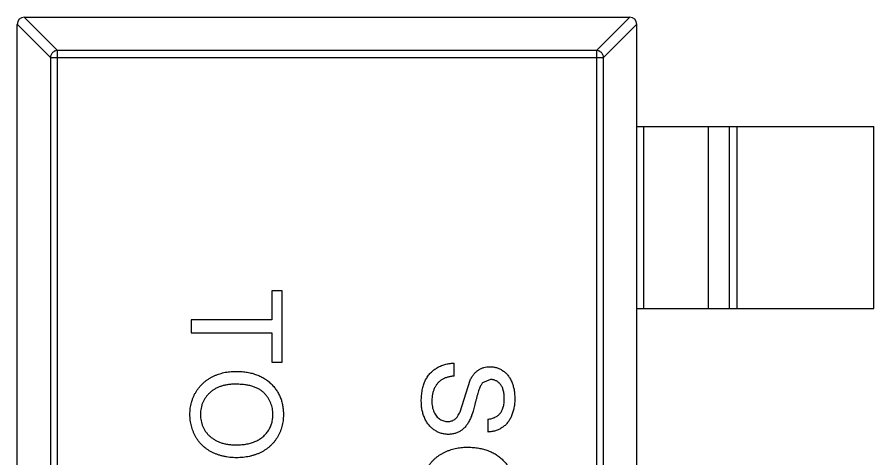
# Model space of a CAD drawing. Header units: inches. Extents: x -190 to 160, y -110 to 38.
# Drawn here: x 52.569 to 54.919, y -42.809 to -41.596 of the extents above; entities that cross this region are included whole.
import ezdxf

# ---------------------------------------------------------------- set-up
doc = ezdxf.new("R2010")
doc.units = ezdxf.units.IN
doc.header["$LTSCALE"] = 1.21
doc.header["$MEASUREMENT"] = 0
doc.layers.get('0').update_dxf_attribs({"linetype": 'CONTINUOUS'})

msp = doc.modelspace()

# ---------------------------------------------------------------- linework, layer by layer
at = {"color": 7, "linetype": 'Continuous'}
for p, q in [((52.6601, -41.7068), (52.5686, -41.6153)), ((52.5686, -44.5756), (52.5686, -41.6156)), ((52.5883, -41.5956), (52.6798, -41.6871)), ((52.5886, -41.5956), (54.2486, -41.5956)), ((54.1575, -41.6871), (54.2489, -41.5956)), ((54.2686, -41.6153), (54.1772, -41.7068)), ((54.2686, -44.5756), (54.2686, -41.6156)), ((52.6798, -44.5042), (52.6798, -41.6871)), ((54.1575, -41.6871), (52.6798, -41.6871)), ((54.1575, -41.6871), (54.1575, -44.5042)), ((52.6601, -41.7068), (52.6601, -44.4845)), ((52.6601, -41.7068), (54.1772, -41.7068)), ((54.1772, -44.4845), (54.1772, -41.7068)), ((54.2686, -41.8956), (54.9186, -41.8956)), ((54.2864, -41.8956), (54.2864, -42.3956)), ((54.4647, -42.3956), (54.4647, -41.8956)), ((54.5227, -42.3956), (54.5227, -41.8956)), ((54.5425, -41.8956), (54.5425, -42.3956)), ((54.9186, -42.3956), (54.9186, -41.8956)), ((53.267, -42.3473), (53.267, -42.4274)), ((53.2958, -42.3473), (53.267, -42.3473)), ((53.2958, -42.5428), (53.2958, -42.3473)), ((54.2686, -42.3956), (54.9186, -42.3956)), ((53.0458, -42.4274), (53.0458, -42.4627)), ((53.267, -42.4274), (53.0458, -42.4274)), ((53.0458, -42.4627), (53.267, -42.4627)), ((53.267, -42.4627), (53.267, -42.5428)), ((53.267, -42.5428), (53.2958, -42.5428)), ((53.767, -42.5812), (53.767, -42.546)), ((53.7835, -42.6796), (53.8112, -42.5925)), ((53.8675, -42.5909), (53.8454, -42.5998)), ((53.8599, -42.6998), (53.8599, -42.7351))]:
    msp.add_line(p, q, dxfattribs=at)
for centre, start, end in [((52.5886, -41.6156), 90, 180), ((54.2486, -41.6156), 0, 90)]:
    msp.add_arc(centre, 0.02, start, end, dxfattribs=at)
for points, knots in [([(52.6798, -41.6871), (52.6772, -41.6871), (52.6721, -41.6883), (52.6657, -41.6927), (52.6613, -41.6991), (52.6601, -41.7042), (52.6601, -41.7068)], [0, 0, 0, 0, 0.249032, 0.5, 0.750968, 1, 1, 1, 1]), ([(54.1772, -41.7068), (54.1771, -41.7042), (54.176, -41.6991), (54.1716, -41.6927), (54.1651, -41.6883), (54.16, -41.6871), (54.1575, -41.6871)], [0, 0, 0, 0, 0.249032, 0.5, 0.750968, 1, 1, 1, 1]), ([(53.6773, -42.6507), (53.6773, -42.648), (53.6773, -42.6427), (53.6779, -42.6348), (53.6786, -42.6273), (53.6798, -42.6201), (53.6813, -42.6133), (53.6831, -42.6068), (53.6852, -42.6007), (53.6876, -42.5948), (53.6905, -42.5894), (53.6935, -42.5841), (53.697, -42.5792), (53.7009, -42.5747), (53.7049, -42.5704), (53.7094, -42.5664), (53.7142, -42.5627), (53.7193, -42.5594), (53.7246, -42.5564), (53.7302, -42.5537), (53.7359, -42.5515), (53.7418, -42.5496), (53.7478, -42.5481), (53.7541, -42.547), (53.7605, -42.5462), (53.7648, -42.5461), (53.767, -42.546)], [0, 0, 0, 0, 0.052493, 0.102825, 0.151397, 0.198033, 0.242876, 0.285999, 0.327849, 0.368395, 0.407852, 0.446838, 0.485166, 0.523341, 0.561602, 0.59992, 0.638496, 0.677791, 0.71729, 0.756605, 0.796068, 0.835886, 0.875714, 0.916263, 0.95776, 1, 1, 1, 1]), ([(53.8112, -42.5925), (53.8128, -42.5896), (53.8158, -42.5839), (53.8213, -42.5762), (53.8274, -42.5698), (53.8341, -42.5646), (53.8412, -42.5605), (53.8489, -42.5578), (53.8569, -42.5559), (53.8624, -42.5557), (53.8652, -42.5556)], [0, 0, 0, 0, 0.144805, 0.279512, 0.406394, 0.527502, 0.645393, 0.761885, 0.878942, 1, 1, 1, 1]), ([(53.8652, -42.5556), (53.8683, -42.5557), (53.8745, -42.556), (53.8835, -42.5581), (53.8922, -42.5614), (53.8991, -42.5652), (53.9044, -42.5689), (53.9081, -42.572), (53.9116, -42.5755), (53.9148, -42.5792), (53.9178, -42.5833), (53.9206, -42.5876), (53.923, -42.5922), (53.9261, -42.5988), (53.9291, -42.6076), (53.9318, -42.6187), (53.9333, -42.6304), (53.9336, -42.6383), (53.9337, -42.6424)], [0, 0, 0, 0, 0.074995, 0.149165, 0.223664, 0.300412, 0.33957, 0.378921, 0.418096, 0.45823, 0.498427, 0.539708, 0.582216, 0.625824, 0.715481, 0.807384, 0.901634, 1, 1, 1, 1]), ([(53.0426, -42.687), (53.0427, -42.6841), (53.0428, -42.6785), (53.0436, -42.67), (53.0449, -42.6618), (53.0467, -42.6539), (53.0492, -42.6461), (53.0521, -42.6387), (53.0555, -42.6314), (53.0594, -42.6244), (53.0638, -42.6177), (53.0687, -42.6115), (53.0738, -42.6056), (53.0795, -42.6002), (53.0854, -42.5951), (53.0918, -42.5905), (53.0986, -42.5863), (53.1057, -42.5826), (53.113, -42.5792), (53.1205, -42.5764), (53.1281, -42.5739), (53.1358, -42.5719), (53.1436, -42.5703), (53.1515, -42.5693), (53.1595, -42.5685), (53.1648, -42.5685), (53.1675, -42.5684)], [0, 0, 0, 0, 0.044697, 0.088534, 0.131409, 0.173814, 0.215715, 0.257247, 0.298848, 0.340604, 0.382029, 0.42297, 0.463632, 0.504048, 0.544591, 0.584964, 0.626265, 0.667979, 0.709943, 0.751382, 0.792619, 0.833948, 0.875008, 0.916446, 0.957907, 1, 1, 1, 1]), ([(53.1675, -42.5684), (53.1726, -42.5685), (53.1823, -42.5687), (53.1965, -42.5703), (53.2099, -42.5728), (53.2225, -42.5765), (53.2342, -42.5812), (53.2451, -42.5868), (53.2551, -42.5936), (53.2643, -42.6014), (53.2724, -42.61), (53.2796, -42.6192), (53.2856, -42.6291), (53.2906, -42.6395), (53.2944, -42.6506), (53.297, -42.6623), (53.2988, -42.6745), (53.299, -42.6829), (53.2991, -42.6872)], [0, 0, 0, 0, 0.075226, 0.146575, 0.2145, 0.27953, 0.342403, 0.403496, 0.463762, 0.523864, 0.583252, 0.641302, 0.698898, 0.756295, 0.814628, 0.874325, 0.935783, 1, 1, 1, 1]), ([(53.767, -42.5812), (53.7638, -42.5816), (53.7578, -42.5824), (53.7491, -42.5845), (53.7414, -42.5871), (53.7344, -42.5905), (53.7283, -42.5949), (53.7227, -42.6002), (53.7179, -42.6066), (53.7137, -42.6139), (53.7103, -42.6219), (53.7079, -42.6306), (53.7064, -42.6397), (53.7062, -42.646), (53.7061, -42.6492)], [0, 0, 0, 0, 0.093796, 0.180188, 0.260363, 0.334847, 0.407093, 0.481448, 0.559271, 0.64227, 0.728586, 0.815978, 0.906035, 1, 1, 1, 1]), ([(53.1671, -42.6037), (53.1635, -42.6037), (53.1565, -42.6038), (53.1462, -42.605), (53.1365, -42.6069), (53.1274, -42.6094), (53.1189, -42.6128), (53.111, -42.6168), (53.1037, -42.6217), (53.097, -42.6272), (53.091, -42.6333), (53.0858, -42.6398), (53.0814, -42.6468), (53.0778, -42.6541), (53.0749, -42.6617), (53.0729, -42.6698), (53.0717, -42.6782), (53.0716, -42.6839), (53.0715, -42.6869)], [0, 0, 0, 0, 0.075964, 0.148125, 0.217201, 0.2833, 0.347202, 0.4093, 0.470426, 0.531588, 0.591739, 0.650258, 0.707303, 0.764208, 0.821148, 0.879119, 0.938423, 1, 1, 1, 1]), ([(53.2702, -42.6874), (53.2701, -42.6846), (53.27, -42.679), (53.2688, -42.6709), (53.267, -42.663), (53.2644, -42.6554), (53.261, -42.6482), (53.2569, -42.6412), (53.2521, -42.6345), (53.2465, -42.6282), (53.2401, -42.6223), (53.2326, -42.6173), (53.2241, -42.6131), (53.2146, -42.6096), (53.2041, -42.6069), (53.1927, -42.6051), (53.1802, -42.6039), (53.1716, -42.6038), (53.1671, -42.6037)], [0, 0, 0, 0, 0.055943, 0.110382, 0.164048, 0.216759, 0.269601, 0.323009, 0.377581, 0.433449, 0.490922, 0.550625, 0.613117, 0.679861, 0.751358, 0.828261, 0.910795, 1, 1, 1, 1]), ([(53.8454, -42.5998), (53.8447, -42.6007), (53.843, -42.6026), (53.8409, -42.6062), (53.8387, -42.6106), (53.8365, -42.6159), (53.8343, -42.6221), (53.8321, -42.6292), (53.8298, -42.6371), (53.8277, -42.6457), (53.8255, -42.6544), (53.8234, -42.6627), (53.8213, -42.6703), (53.8193, -42.6772), (53.8174, -42.6834), (53.8155, -42.6889), (53.8137, -42.6938), (53.8124, -42.6968), (53.8119, -42.6981)], [0, 0, 0, 0, 0.032743, 0.07241, 0.119611, 0.174673, 0.237345, 0.308352, 0.38763, 0.474784, 0.563332, 0.645136, 0.720203, 0.789134, 0.851497, 0.907331, 0.956969, 1, 1, 1, 1]), ([(53.9048, -42.6438), (53.9048, -42.6416), (53.9048, -42.6373), (53.9042, -42.6311), (53.9034, -42.6253), (53.9022, -42.62), (53.9006, -42.6152), (53.8988, -42.6108), (53.8965, -42.6069), (53.894, -42.6035), (53.8911, -42.6005), (53.8882, -42.598), (53.8851, -42.5957), (53.8818, -42.594), (53.8785, -42.5925), (53.8749, -42.5916), (53.8713, -42.591), (53.8688, -42.5909), (53.8675, -42.5909)], [0, 0, 0, 0, 0.091511, 0.177143, 0.257108, 0.331198, 0.400592, 0.465625, 0.526973, 0.585443, 0.641399, 0.695044, 0.746782, 0.796959, 0.847545, 0.897439, 0.947649, 1, 1, 1, 1]), ([(53.7514, -42.7415), (53.7482, -42.7414), (53.7417, -42.7411), (53.7321, -42.7389), (53.7228, -42.7354), (53.7155, -42.7313), (53.7099, -42.7274), (53.7058, -42.7241), (53.7021, -42.7205), (53.6986, -42.7166), (53.6953, -42.7124), (53.6922, -42.7079), (53.6894, -42.7031), (53.686, -42.6963), (53.6825, -42.6872), (53.6795, -42.6756), (53.6776, -42.6634), (53.6774, -42.655), (53.6773, -42.6507)], [0, 0, 0, 0, 0.074816, 0.148535, 0.223872, 0.301297, 0.340894, 0.38034, 0.420127, 0.45995, 0.500831, 0.541907, 0.584439, 0.62808, 0.717267, 0.80786, 0.901925, 1, 1, 1, 1]), ([(53.7061, -42.6492), (53.7062, -42.652), (53.7063, -42.6575), (53.7075, -42.6655), (53.7092, -42.673), (53.7118, -42.6799), (53.715, -42.6861), (53.7189, -42.6915), (53.7233, -42.6962), (53.7282, -42.6998), (53.7334, -42.7027), (53.7388, -42.7048), (53.7442, -42.706), (53.7479, -42.7062), (53.7497, -42.7062)], [0, 0, 0, 0, 0.105584, 0.205868, 0.300947, 0.393002, 0.480949, 0.562874, 0.641461, 0.717742, 0.791772, 0.862716, 0.931777, 1, 1, 1, 1]), ([(53.9337, -42.6424), (53.9336, -42.6468), (53.9334, -42.6555), (53.9317, -42.6681), (53.9289, -42.6798), (53.9257, -42.689), (53.9225, -42.6958), (53.92, -42.7006), (53.9171, -42.7051), (53.914, -42.7093), (53.9106, -42.7132), (53.9069, -42.7168), (53.903, -42.7201), (53.8975, -42.724), (53.8901, -42.7282), (53.8805, -42.7319), (53.8705, -42.7344), (53.8635, -42.7348), (53.8599, -42.7351)], [0, 0, 0, 0, 0.100475, 0.195644, 0.286083, 0.372983, 0.415026, 0.456052, 0.495939, 0.535566, 0.574087, 0.612519, 0.651081, 0.689513, 0.766237, 0.84235, 0.919974, 1, 1, 1, 1]), ([(53.8599, -42.6998), (53.8617, -42.6996), (53.8652, -42.6992), (53.8703, -42.6981), (53.875, -42.6966), (53.8794, -42.6948), (53.8834, -42.6926), (53.8871, -42.6901), (53.8905, -42.6872), (53.8935, -42.6839), (53.8962, -42.6803), (53.8985, -42.6763), (53.9005, -42.6718), (53.9021, -42.667), (53.9033, -42.6618), (53.9042, -42.6561), (53.9047, -42.6501), (53.9048, -42.6459), (53.9048, -42.6438)], [0, 0, 0, 0, 0.067155, 0.131403, 0.192732, 0.251253, 0.307704, 0.362699, 0.417778, 0.472304, 0.527873, 0.58523, 0.645057, 0.707952, 0.774434, 0.84494, 0.920404, 1, 1, 1, 1]), ([(53.1704, -42.8056), (53.1673, -42.8056), (53.1612, -42.8054), (53.1521, -42.8048), (53.1433, -42.8035), (53.1348, -42.8019), (53.1264, -42.7997), (53.1183, -42.7971), (53.1105, -42.794), (53.103, -42.7905), (53.0958, -42.7865), (53.089, -42.7821), (53.0827, -42.7773), (53.0768, -42.7721), (53.0714, -42.7665), (53.0664, -42.7604), (53.0619, -42.754), (53.0578, -42.7473), (53.0543, -42.7402), (53.0512, -42.733), (53.0485, -42.7257), (53.0464, -42.7182), (53.0447, -42.7106), (53.0435, -42.7029), (53.0428, -42.695), (53.0427, -42.6897), (53.0426, -42.687)], [0, 0, 0, 0, 0.04756, 0.093962, 0.139112, 0.183626, 0.227457, 0.270703, 0.313611, 0.35626, 0.398366, 0.439557, 0.480045, 0.519888, 0.559658, 0.599421, 0.639208, 0.679668, 0.72002, 0.759859, 0.79956, 0.839199, 0.878956, 0.918794, 0.959083, 1, 1, 1, 1]), ([(53.0715, -42.6869), (53.0716, -42.6898), (53.0717, -42.6957), (53.0729, -42.7042), (53.075, -42.7123), (53.0778, -42.7201), (53.0815, -42.7274), (53.0859, -42.7344), (53.0912, -42.7409), (53.0973, -42.747), (53.1041, -42.7525), (53.1116, -42.7573), (53.1198, -42.7613), (53.1287, -42.7647), (53.1382, -42.7672), (53.1485, -42.7691), (53.1594, -42.7702), (53.1669, -42.7703), (53.1707, -42.7703)], [0, 0, 0, 0, 0.061055, 0.119545, 0.176806, 0.232956, 0.288583, 0.344667, 0.401662, 0.46054, 0.520477, 0.581213, 0.643431, 0.707961, 0.775371, 0.846414, 0.921152, 1, 1, 1, 1]), ([(53.2991, -42.6872), (53.299, -42.69), (53.2989, -42.6956), (53.2982, -42.7039), (53.2968, -42.712), (53.295, -42.7198), (53.2927, -42.7275), (53.29, -42.7349), (53.2865, -42.7421), (53.2827, -42.7491), (53.2784, -42.7558), (53.2737, -42.7621), (53.2686, -42.768), (53.2631, -42.7735), (53.2571, -42.7785), (53.2508, -42.7832), (53.244, -42.7874), (53.2369, -42.7912), (53.2295, -42.7946), (53.2218, -42.7975), (53.2138, -42.8), (53.2056, -42.8021), (53.1972, -42.8036), (53.1885, -42.8048), (53.1795, -42.8054), (53.1735, -42.8055), (53.1704, -42.8056)], [0, 0, 0, 0, 0.043099, 0.085587, 0.126908, 0.167967, 0.20845, 0.249025, 0.289281, 0.33001, 0.370598, 0.410466, 0.450033, 0.489688, 0.529116, 0.569037, 0.609703, 0.650759, 0.692509, 0.734219, 0.776707, 0.819552, 0.863351, 0.907839, 0.953334, 1, 1, 1, 1]), ([(53.1707, -42.7703), (53.1732, -42.7703), (53.178, -42.7703), (53.1852, -42.7697), (53.1921, -42.769), (53.1988, -42.7679), (53.2052, -42.7664), (53.2114, -42.7648), (53.2174, -42.7627), (53.2231, -42.7604), (53.2286, -42.7577), (53.2337, -42.7548), (53.2385, -42.7515), (53.2431, -42.748), (53.2472, -42.7441), (53.2511, -42.74), (53.2546, -42.7356), (53.2579, -42.7309), (53.2608, -42.726), (53.2633, -42.7209), (53.2655, -42.7157), (53.2672, -42.7103), (53.2685, -42.7048), (53.2695, -42.6991), (53.2701, -42.6933), (53.2702, -42.6894), (53.2702, -42.6874)], [0, 0, 0, 0, 0.050852, 0.099752, 0.147438, 0.194086, 0.239171, 0.28334, 0.326577, 0.368936, 0.410572, 0.451051, 0.490877, 0.530044, 0.568937, 0.607578, 0.64642, 0.685679, 0.724799, 0.763513, 0.802173, 0.84074, 0.879649, 0.919071, 0.959098, 1, 1, 1, 1]), ([(53.7497, -42.7062), (53.7515, -42.7062), (53.7551, -42.706), (53.7602, -42.7049), (53.7649, -42.7029), (53.7694, -42.7002), (53.7735, -42.6965), (53.7772, -42.6919), (53.7806, -42.6861), (53.7825, -42.6819), (53.7835, -42.6796)], [0, 0, 0, 0, 0.117768, 0.230176, 0.339843, 0.450625, 0.566943, 0.696021, 0.839438, 1, 1, 1, 1]), ([(53.8119, -42.6981), (53.811, -42.6999), (53.8094, -42.7035), (53.8066, -42.7085), (53.8038, -42.7131), (53.8007, -42.7174), (53.7974, -42.7213), (53.794, -42.7249), (53.7905, -42.7281), (53.7867, -42.7309), (53.7828, -42.7334), (53.7787, -42.7356), (53.7745, -42.7374), (53.7702, -42.7389), (53.7657, -42.74), (53.7611, -42.7409), (53.7563, -42.7414), (53.7531, -42.7415), (53.7514, -42.7415)], [0, 0, 0, 0, 0.074931, 0.147078, 0.216364, 0.282503, 0.346688, 0.408836, 0.469262, 0.528432, 0.587001, 0.644416, 0.702189, 0.759767, 0.81849, 0.877633, 0.93802, 1, 1, 1, 1]), ([(53.6773, -42.8953), (53.6773, -42.8925), (53.6774, -42.8868), (53.6782, -42.8784), (53.6795, -42.8702), (53.6814, -42.8622), (53.6838, -42.8545), (53.6867, -42.847), (53.6901, -42.8397), (53.694, -42.8327), (53.6984, -42.8261), (53.7033, -42.8198), (53.7085, -42.8139), (53.7141, -42.8085), (53.72, -42.8034), (53.7264, -42.7988), (53.7332, -42.7946), (53.7403, -42.7909), (53.7476, -42.7876), (53.7551, -42.7847), (53.7627, -42.7822), (53.7704, -42.7803), (53.7782, -42.7787), (53.7861, -42.7776), (53.7941, -42.7768), (53.7994, -42.7768), (53.8022, -42.7768)], [0, 0, 0, 0, 0.044697, 0.088534, 0.131409, 0.173814, 0.215715, 0.257247, 0.298848, 0.340604, 0.382029, 0.42297, 0.463632, 0.504048, 0.544591, 0.584964, 0.626265, 0.667979, 0.709943, 0.751382, 0.792619, 0.833948, 0.875008, 0.916446, 0.957907, 1, 1, 1, 1]), ([(53.8022, -42.7768), (53.8072, -42.7768), (53.8169, -42.777), (53.8312, -42.7786), (53.8445, -42.7812), (53.8571, -42.7848), (53.8688, -42.7895), (53.8797, -42.7951), (53.8897, -42.802), (53.8989, -42.8097), (53.907, -42.8183), (53.9142, -42.8275), (53.9202, -42.8374), (53.9252, -42.8478), (53.929, -42.8589), (53.9317, -42.8706), (53.9334, -42.8828), (53.9336, -42.8912), (53.9337, -42.8955)], [0, 0, 0, 0, 0.075226, 0.146575, 0.2145, 0.27953, 0.342403, 0.403496, 0.463762, 0.523864, 0.583252, 0.641302, 0.698898, 0.756295, 0.814628, 0.874325, 0.935783, 1, 1, 1, 1])]:
    msp.add_open_spline(points, degree=3, knots=knots, dxfattribs=at)

doc.saveas('drawing.dxf')
